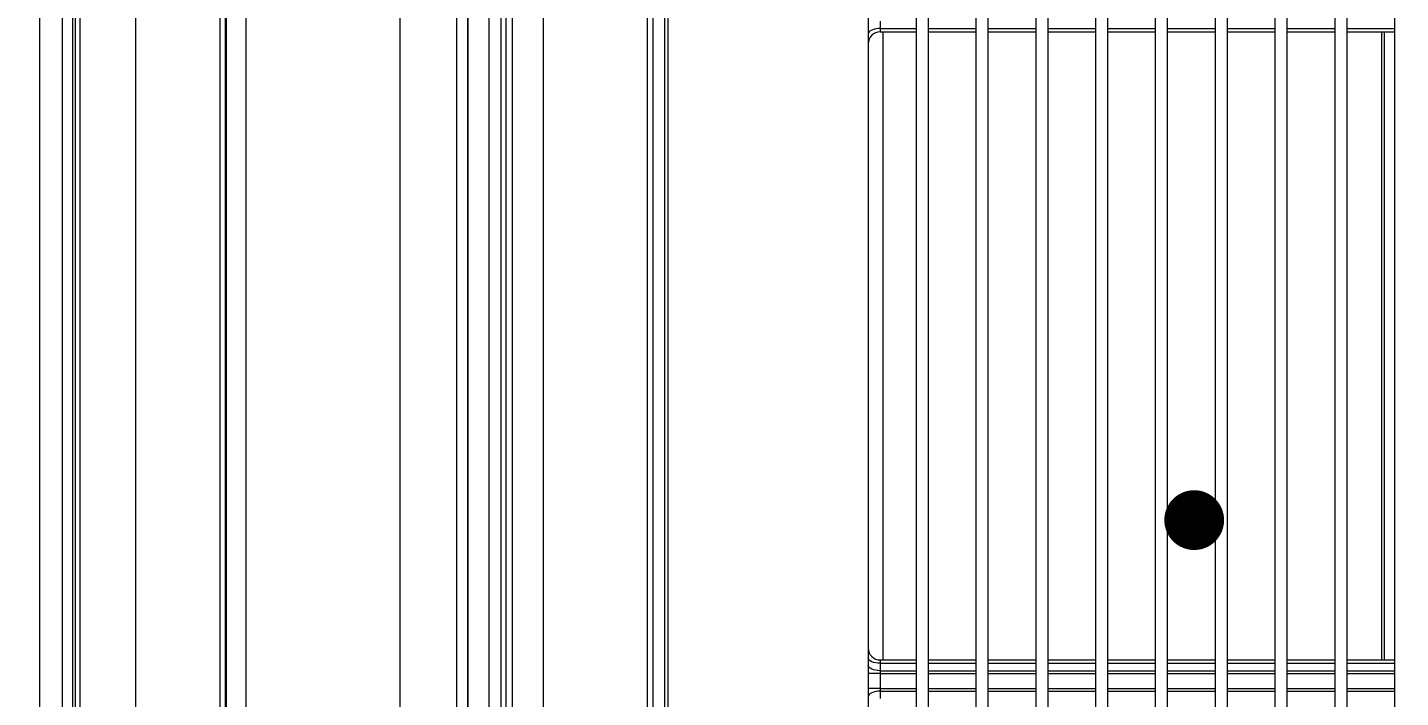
# Model space of a CAD drawing. Header units: metres. Extents: x -101133.8 to -101066.7, y -24899.3 to -24824.7.
# Drawn here: x -101103.1391 to -101102.9095, y -24833.6763 to -24833.5643 of the extents above; entities that cross this region are included whole.
import ezdxf

# ---------------------------------------------------------------- set-up
doc = ezdxf.new("R2010")
doc.units = ezdxf.units.M
doc.header["$LTSCALE"] = 0.2
doc.header["$PDSIZE"] = -5
doc.layers.add('CMT-COTATION DIVERS', color=1, linetype='Continuous')
doc.layers.add('CMT-CVC-MATERIEL', color=30, linetype='Continuous')
doc.styles.get("Standard").update_dxf_attribs({"font": 'arial.ttf'})
doc.dimstyles.get("Standard").update_dxf_attribs({"dimtxt": 0.18, "dimasz": 0.18, "dimexe": 0.18, "dimexo": 0.0625, "dimgap": 0.09, "dimtad": 0, "dimtih": 1, "dimtoh": 1, "dimdec": 4, "dimzin": 0, "dimdsep": 46, "dimtxsty": 'Standard', "dimcen": 0.09, "dimadec": 0, "dimazin": 0, "dimtfac": 1, "dimtdec": 4, "dimtofl": 0, "dimtmove": 0, "dimatfit": 3, "dimfxl": 1, "dimtolj": 1, "dimtzin": 0, "dimarcsym": 0})

# ---------------------------------------------------------------- blocks, each defined once
blk = doc.blocks.new('Cassette 600x600')
at = {"linetype": 'Continuous', "lineweight": 13}
for p, q in [((-19987.53, 565.59), (-20573.93, 565.59)), ((-20573.93, 561.77), (-19987.53, 561.77)), ((-20434.23, 560.01), (-20127.23, 560.01)), ((-20434.23, 559.55), (-20127.23, 559.55)), ((-20127.23, 558.84), (-20434.23, 558.84)), ((-20423.23, 549.49), (-20138.23, 549.49)), ((-20139.23, 535.45), (-20422.23, 535.45)), ((-20144.51, 534.54), (-20416.95, 534.54)), ((-20145.03, 534.38), (-20416.43, 534.38)), ((-20416.43, 531.01), (-20145.03, 531.01)), ((-20416.43, 505.31), (-20145.03, 505.31)), ((-20416.69, 493.92), (-20144.77, 493.92)), ((-20416.43, 495.81), (-20145.03, 495.81)), ((-20416.43, 493.96), (-20145.03, 493.96)), ((-20420.73, 490.41), (-20140.73, 490.41)), ((-20139.14, 487.63), (-20422.32, 487.63)), ((-20422.23, 488.41), (-20139.23, 488.41)), ((-20422.42, 486.48), (-20139.04, 486.48)), ((-20138.23, 481.35), (-20423.23, 481.35)), ((-20127.23, 464.01), (-20434.23, 464.01)), ((-20127.23, 463.01), (-20434.23, 463.01)), ((-20465.93, 461.01), (-20095.53, 461.01)), ((-20095.53, 460.51), (-20465.93, 460.51)), ((-20143.73, 427.01), (-20417.73, 427.01)), ((-20338.44, 425.01), (-20339.68, 425.01)), ((-20339.16, 426.97), (-20339.34, 427.01)), ((-20338.99, 426.85), (-20339.16, 426.97)), ((-20338.84, 426.67), (-20338.99, 426.85)), ((-20338.7, 426.42), (-20338.84, 426.67)), ((-20338.59, 426.12), (-20338.7, 426.42)), ((-20338.51, 425.77), (-20338.59, 426.12)), ((-20338.46, 425.4), (-20338.51, 425.77)), ((-20338.44, 425.01), (-20338.46, 425.4)), ((-20337.99, 425.01), (-20338.44, 425.01)), ((-20338.44, 425.01), (-20338.44, 419.01)), ((-20337.99, 425.01), (-20337.99, 427.01)), ((-20335.47, 425.01), (-20337.99, 425.01)), ((-20337.99, 425.01), (-20337.99, 419.01)), ((-20335.47, 425.01), (-20335.47, 427.01)), ((-20335.02, 425.01), (-20335.47, 425.01)), ((-20335.47, 425.01), (-20335.47, 419.01)), ((-20335.02, 425.01), (-20335, 425.4)), ((-20333.78, 425.01), (-20335.02, 425.01)), ((-20335.02, 425.01), (-20335.02, 419.01)), ((-20335, 425.4), (-20334.95, 425.77)), ((-20334.95, 425.77), (-20334.87, 426.12)), ((-20334.87, 426.12), (-20334.76, 426.42)), ((-20334.76, 426.42), (-20334.62, 426.67)), ((-20334.62, 426.67), (-20334.47, 426.85)), ((-20334.47, 426.85), (-20334.3, 426.97)), ((-20334.3, 426.97), (-20334.12, 427.01)), ((-20333.78, 425.01), (-20333.77, 425.4)), ((-20333.23, 425.01), (-20333.78, 425.01)), ((-20333.78, 425.01), (-20333.78, 419.01)), ((-20333.77, 425.4), (-20333.71, 425.77)), ((-20333.71, 425.77), (-20333.63, 426.12)), ((-20333.63, 426.12), (-20333.52, 426.42)), ((-20333.52, 426.42), (-20333.39, 426.67)), ((-20333.39, 426.67), (-20333.23, 426.85)), ((-20333.23, 426.85), (-20333.06, 426.97)), ((-20333.23, 425.01), (-20333.23, 419.01)), ((-20333.06, 426.97), (-20332.89, 427.01)), ((-20228.4, 426.97), (-20228.57, 427.01)), ((-20228.23, 426.85), (-20228.4, 426.97)), ((-20228.07, 426.67), (-20228.23, 426.85)), ((-20227.68, 425.01), (-20228.23, 425.01)), ((-20228.23, 425.01), (-20228.23, 419.01)), ((-20227.94, 426.42), (-20228.07, 426.67)), ((-20227.83, 426.12), (-20227.94, 426.42)), ((-20227.75, 425.77), (-20227.83, 426.12)), ((-20227.69, 425.4), (-20227.75, 425.77)), ((-20227.68, 425.01), (-20227.69, 425.4)), ((-20226.44, 425.01), (-20227.68, 425.01)), ((-20227.68, 425.01), (-20227.68, 419.01)), ((-20333.23, 424.51), (-20228.23, 424.51)), ((-20185.23, 419.01), (-20376.23, 419.01)), ((-20185.23, 417.01), (-20376.23, 417.01)), ((-20338.44, 417.01), (-20338.44, 409.01)), ((-20337.99, 417.01), (-20337.99, 409.01)), ((-20335.47, 417.01), (-20335.47, 409.01)), ((-20335.02, 417.01), (-20335.02, 409.01)), ((-20333.78, 417.01), (-20333.78, 409.01)), ((-20333.23, 417.01), (-20333.23, 409.01)), ((-20228.23, 417.01), (-20228.23, 409.01)), ((-20227.68, 417.01), (-20227.68, 409.01)), ((-20143.73, 409.01), (-20417.73, 409.01)), ((-20143.73, 407.01), (-20417.73, 407.01)), ((-20338.44, 407.01), (-20338.44, 399.01)), ((-20337.99, 407.01), (-20337.99, 399.01)), ((-20335.47, 407.01), (-20335.47, 399.01)), ((-20335.02, 407.01), (-20335.02, 399.01)), ((-20333.78, 407.01), (-20333.78, 399.01)), ((-20333.23, 407.01), (-20333.23, 399.01)), ((-20228.23, 407.01), (-20228.23, 399.01)), ((-20227.68, 407.01), (-20227.68, 399.01)), ((-20143.73, 399.01), (-20417.73, 399.01)), ((-20143.73, 397.01), (-20417.73, 397.01)), ((-20338.44, 397.01), (-20338.44, 389.01)), ((-20337.99, 397.01), (-20337.99, 389.01)), ((-20335.47, 397.01), (-20335.47, 389.01)), ((-20335.02, 397.01), (-20335.02, 389.01)), ((-20333.78, 397.01), (-20333.78, 389.01)), ((-20333.23, 397.01), (-20333.23, 389.01)), ((-20228.23, 397.01), (-20228.23, 389.01)), ((-20227.68, 397.01), (-20227.68, 389.01)), ((-20143.73, 389.01), (-20417.73, 389.01)), ((-20143.73, 387.01), (-20417.73, 387.01)), ((-20338.44, 387.01), (-20338.44, 379.01)), ((-20337.99, 387.01), (-20337.99, 379.01)), ((-20335.47, 387.01), (-20335.47, 379.01)), ((-20335.02, 387.01), (-20335.02, 379.01)), ((-20333.78, 387.01), (-20333.78, 379.01)), ((-20333.23, 387.01), (-20333.23, 379.01)), ((-20228.23, 387.01), (-20228.23, 379.01)), ((-20227.68, 387.01), (-20227.68, 379.01)), ((-20143.73, 379.01), (-20417.73, 379.01)), ((-20143.73, 377.01), (-20417.73, 377.01)), ((-20338.44, 377.01), (-20338.44, 369.01)), ((-20337.99, 377.01), (-20337.99, 369.01)), ((-20335.47, 377.01), (-20335.47, 369.01)), ((-20335.02, 377.01), (-20335.02, 369.01)), ((-20333.78, 377.01), (-20333.78, 369.01)), ((-20333.23, 377.01), (-20333.23, 369.01)), ((-20228.23, 377.01), (-20228.23, 369.01)), ((-20227.68, 377.01), (-20227.68, 369.01)), ((-20143.73, 369.01), (-20417.73, 369.01)), ((-20143.73, 367.01), (-20417.73, 367.01)), ((-20338.44, 367.01), (-20338.44, 359.01)), ((-20337.99, 367.01), (-20337.99, 359.01)), ((-20335.47, 367.01), (-20335.47, 359.01)), ((-20335.02, 367.01), (-20335.02, 359.01)), ((-20333.78, 367.01), (-20333.78, 359.01)), ((-20333.23, 367.01), (-20333.23, 359.01)), ((-20228.23, 367.01), (-20228.23, 359.01)), ((-20227.68, 367.01), (-20227.68, 359.01)), ((-20143.73, 359.01), (-20417.73, 359.01)), ((-20143.73, 357.01), (-20417.73, 357.01)), ((-20338.44, 357.01), (-20338.44, 349.01)), ((-20337.99, 357.01), (-20337.99, 349.01)), ((-20335.47, 357.01), (-20335.47, 349.01)), ((-20335.02, 357.01), (-20335.02, 349.01)), ((-20333.78, 357.01), (-20333.78, 349.01)), ((-20333.23, 357.01), (-20333.23, 349.01)), ((-20228.23, 357.01), (-20228.23, 349.01)), ((-20227.68, 357.01), (-20227.68, 349.01)), ((-20143.73, 349.01), (-20417.73, 349.01)), ((-20143.73, 347.01), (-20417.73, 347.01)), ((-20338.44, 347.01), (-20338.44, 339.01)), ((-20337.99, 347.01), (-20337.99, 339.01)), ((-20335.47, 347.01), (-20335.47, 339.01)), ((-20335.02, 347.01), (-20335.02, 339.01)), ((-20333.78, 347.01), (-20333.78, 339.01)), ((-20333.23, 347.01), (-20333.23, 339.01)), ((-20228.23, 347.01), (-20228.23, 339.01)), ((-20227.68, 347.01), (-20227.68, 339.01)), ((-20333.23, 341.16), (-20228.23, 341.16)), ((-20333.23, 340.7), (-20228.23, 340.7)), ((-20143.73, 339.01), (-20417.73, 339.01))]:
    blk.add_line(p, q, dxfattribs=at)
at = {"linetype": 'Continuous', "const_width": 5}
blk.add_lwpolyline([(-20312.35, 372.51, 1), (-20307.35, 372.51, 1)], format="xyb", close=True, dxfattribs=at)
at = {"linetype": 'Continuous', "lineweight": 13}
for centre, start, end in [((-20331.23, 425.01), 90, 180), ((-20230.23, 425.01), 0, 90)]:
    blk.add_arc(centre, 2, start, end, dxfattribs=at)
at = {"linetype": 'Continuous', "lineweight": 25}
blk.add_point((-20309.85, 372.51), dxfattribs=at)
blk = doc.blocks.new('COT-45')
at = {"color": 0}
for p, q in [((0, -1), (0, 1)), ((-1, 0), (1, 0))]:
    blk.add_line(p, q, dxfattribs=at)
at = {"color": 0, "const_width": 0.4}
blk.add_lwpolyline([(-0.4419, -0.4419), (0.4419, 0.4419)], dxfattribs=at)
blk = doc.blocks.new('*D87')
at = {"layer": 'CMT-COTATION DIVERS', "color": 0, "lineweight": -2}
for p, q in [((-101106.43591, -24831.69678), (-101106.43591, -24834.83079)), ((-101102.46909, -24834.01305), (-101102.46909, -24834.83079)), ((-101106.41091, -24834.78079), (-101102.49409, -24834.78079))]:
    blk.add_line(p, q, dxfattribs=at)
at = {"layer": 'Defpoints', "color": 0, "lineweight": 15}
for p in [(-101106.43591, -24831.66678), (-101102.46909, -24833.98305), (-101102.46909, -24834.78079)]:
    blk.add_point(p, dxfattribs=at)
at = {"layer": 'CMT-COTATION DIVERS', "color": 0, "lineweight": -2, "xscale": 0.025, "yscale": 0.025, "zscale": 0.025, "rotation": 180}
blk.add_blockref('COT-45', (-101106.43591, -24834.78079), dxfattribs=at)
at = {"layer": 'CMT-COTATION DIVERS', "color": 0, "lineweight": -2, "xscale": 0.025, "yscale": 0.025, "zscale": 0.025}
blk.add_blockref('COT-45', (-101102.46909, -24834.78079), dxfattribs=at)
at = {"layer": 'CMT-COTATION DIVERS', "color": 0, "lineweight": 15, "insert": (-101104.4525, -24834.70497), "char_height": 0.075, "attachment_point": 5}
blk.add_mtext('\\A1;397', dxfattribs=at)

msp = doc.modelspace()

# ---------------------------------------------------------------- block references
at = {"layer": 'CMT-CVC-MATERIEL', "xscale": 0.001, "yscale": 0.001, "zscale": 0.001, "rotation": 90}
msp.add_blockref('Cassette 600x600', (-101102.57148, -24813.3368), dxfattribs=at)

# ---------------------------------------------------------------- dimensions: what is measured, and where the dimension line sits
at = {"layer": 'CMT-COTATION DIVERS', "lineweight": 15}
dim = msp.add_linear_dim(base=(-101102.46909, -24834.78079), p1=(-101106.43591, -24831.66678), p2=(-101102.46909, -24833.98305), dimstyle='Standard', override={"dimscale": 0.05, "dimtxt": 1.5, "dimasz": 0.5, "dimexe": 1, "dimexo": 0.6, "dimgap": 0.75, "dimtad": 1, "dimtih": 0, "dimtoh": 0, "dimdec": 0, "dimlfac": 100, "dimblk": 'COT-45', "dimcen": 0, "dimadec": 2, "dimazin": 2, "dimtdec": 2, "dimtix": 1, "dimtmove": 1, "dimfrac": 1}, dxfattribs=at)
dim.commit()
dim.dimension.update_dxf_attribs({"geometry": '*D87', "text_midpoint": (-101104.4525, -24834.70497)})

doc.saveas('drawing.dxf')
